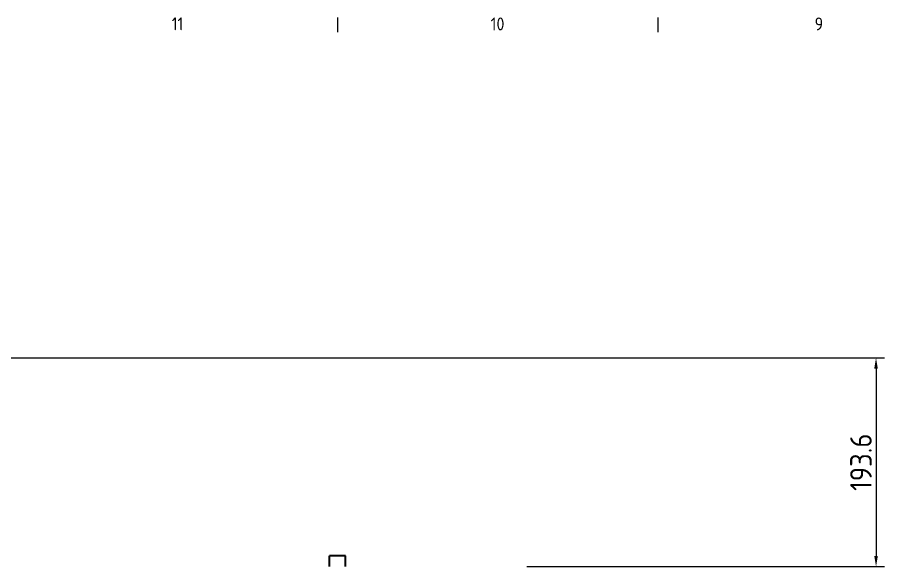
# Model space of a CAD drawing. Header units: millimetres. Extents: x 0 to 4756, y 0 to 3364.
# Drawn here: x 1486 to 2291, y 2788 to 3298 of the extents above; entities that cross this region are included whole.
import ezdxf

# ---------------------------------------------------------------- set-up
doc = ezdxf.new("R2010")
doc.units = ezdxf.units.MM
doc.header["$LTSCALE"] = 4
doc.layers.get('0').update_dxf_attribs({"color": 3, "lineweight": 25})
for name, color, linetype, lineweight in [('가시적인 것(ISO)', 3, 'Continuous', 40), ('경계(ISO)', 7, 'Continuous', 25), ('치수(ISO)', 2, 'Continuous', 25)]:
    doc.layers.add(name, color=color, linetype=linetype, lineweight=lineweight)
doc.styles.add('문자 텍스트_PSTEK_POSCO', font='isocp.shx')
doc.styles.add('치수 텍스트_PSTEK_POSCO', font='isocp.shx')
doc.dimstyles.new('치수_PSTEK_POSCO', dxfattribs={"dimscale": 4, "dimtxt": 5, "dimasz": 2.5, "dimexe": 2, "dimexo": 2.5, "dimgap": 1, "dimtad": 1, "dimrnd": 1e-08, "dimdsep": 46, "dimtxsty": '치수 텍스트_PSTEK_POSCO', "dimcen": 0.09, "dimdle": 10, "dimclrd": 7, "dimclre": 7, "dimclrt": 2, "dimadec": 1, "dimazin": 2, "dimtfac": 1, "dimtmove": 0, "dimatfit": 3, "dimfxl": 0, "dimtolj": 1, "dimlwd": -1, "dimlwe": -1, "dimarcsym": 0})

# ---------------------------------------------------------------- blocks, each defined once
blk = doc.blocks.new('경계 Default Border')
at = {"layer": '경계(ISO)'}
for p, q in [((445.88, 821), (445.88, 824.4)), ((520.19, 821), (520.19, 824.4))]:
    blk.add_line(p, q, dxfattribs=at)
at = {"layer": '경계(ISO)', "color": 2, "char_height": 3, "attachment_point": 7, "style": '문자 텍스트_PSTEK_POSCO'}
for s, insert in [('11', (407.37, 821.4)), ('10', (481.35, 821.37)), ('9', (556.49, 821.37))]:
    blk.add_mtext(s, dxfattribs=dict(at, insert=insert))
blk = doc.blocks.new('*D31')
at = {"layer": 'Defpoints', "color": 0}
for p in [(1367.11, 2981.58), (1948.87, 2787.98), (2282.96, 2787.98)]:
    blk.add_point(p, dxfattribs=at)
at = {"layer": '치수(ISO)', "color": 7}
for p, q in [((1377.11, 2981.58), (2290.96, 2981.58)), ((2282.96, 2971.58), (2282.96, 2797.98)), ((1958.87, 2787.98), (2290.96, 2787.98))]:
    blk.add_line(p, q, dxfattribs=at)
for points in [[(2281.29, 2971.58), (2284.63, 2971.58), (2282.96, 2981.58)], [(2281.29, 2797.98), (2284.63, 2797.98), (2282.96, 2787.98)]]:
    blk.add_solid(points, dxfattribs=at)
at = {"layer": '치수(ISO)', "color": 2, "insert": (2268.96, 2858.25), "char_height": 20, "attachment_point": 4, "rotation": 90, "style": '치수 텍스트_PSTEK_POSCO'}
blk.add_mtext('\\A1;193.6', dxfattribs=at)

msp = doc.modelspace()

# ---------------------------------------------------------------- linework, layer by layer
at = {"layer": '가시적인 것(ISO)'}
for p, q in [((1790.7692, 2797.9774), (1775.7692, 2797.9774)), ((1775.7692, 2787.9774), (1775.7692, 2797.9774)), ((1790.7692, 2787.9774), (1790.7692, 2797.9774))]:
    msp.add_line(p, q, dxfattribs=at)

# ---------------------------------------------------------------- block references
at = {"xscale": 4, "yscale": 4, "zscale": 4}
msp.add_blockref('경계 Default Border', (0, 0), dxfattribs=at)

# ---------------------------------------------------------------- dimensions: what is measured, and where the dimension line sits
at = {"layer": '치수(ISO)', "color": 7}
dim = msp.add_linear_dim(base=(2282.9608, 2787.9774), p1=(1367.1089, 2981.5774), p2=(1948.8692, 2787.9774), angle=270, dimstyle='치수_PSTEK_POSCO', override={"dimdec": 2, "dimtp": 0, "dimtm": 0, "dimtdec": 2, "dimtofl": 0, "dimatfit": 1}, dxfattribs=at)
dim.commit()
dim.dimension.update_dxf_attribs({"geometry": '*D31', "text_midpoint": (2282.9608, 2884.7774), "dimtype": 160})

doc.saveas('drawing.dxf')
